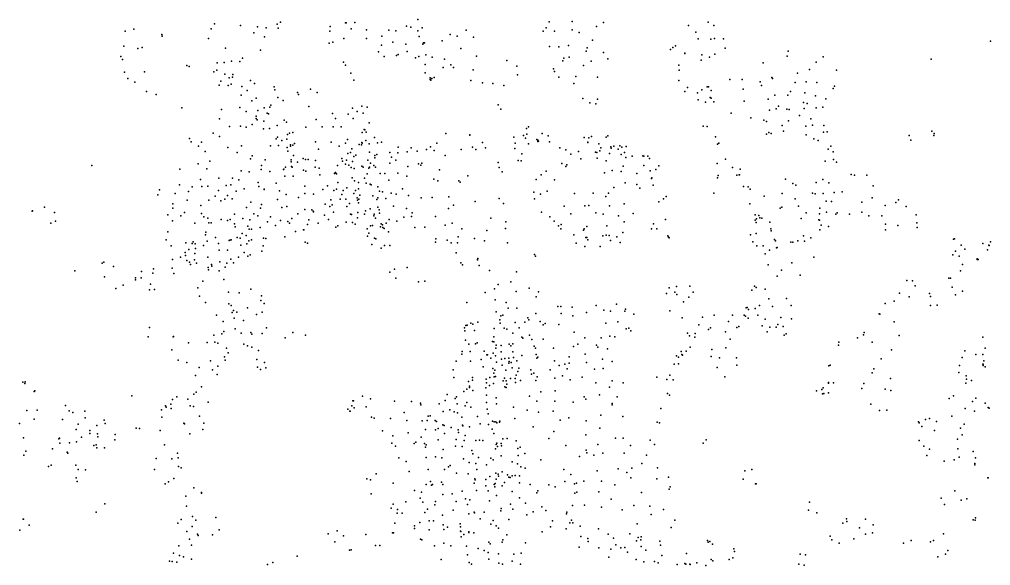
# Model space of a CAD drawing. Header units: millimetres. Extents: x -60275265 to 22802890, y -38578442 to 24337084.
# Drawn here: x -13548378 to -8368378, y -21441304 to -18529304 of the extents above; entities that cross this region are included whole.
import ezdxf

# ---------------------------------------------------------------- set-up
doc = ezdxf.new("R2010")
doc.units = ezdxf.units.MM
doc.header["$MEASUREMENT"] = 0
doc.layers.add('particles', color=7, linetype='Continuous', true_color=0x000000)

msp = doc.modelspace()

# ---------------------------------------------------------------- linework, layer by layer
at = {"layer": 'particles', "color": 93, "true_color": 0x67d435}
for p in [(-12155378, -18544304), (-11423378, -18529304), (-10723378, -18542304), (-10599378, -18540304), (-9874378, -18544304), (-12984378, -18591304), (-12937378, -18581304), (-12937378, -18581304), (-12526378, -18580304), (-12508378, -18552304), (-12369378, -18561304), (-12278378, -18568304), (-12232378, -18574304), (-12173378, -18554304), (-12168378, -18575304), (-11892378, -18591304), (-11891378, -18566304), (-11808378, -18547304), (-11806378, -18547304), (-11779378, -18579304), (-11759378, -18546304), (-11697378, -18584304), (-11578378, -18586304), (-11541378, -18589304), (-11484378, -18565304), (-11461378, -18570304), (-11423378, -18590304), (-11400378, -18574304), (-11166378, -18587304), (-10754378, -18592304), (-10738378, -18574304), (-10694378, -18592304), (-10600378, -18584304), (-10470378, -18567304), (-10432378, -18546304), (-9979378, -18561304), (-9844378, -18562304), (-12788378, -18609304), (-12788378, -18609304), (-12787378, -18618304), (-12540378, -18630304), (-12297378, -18600304), (-12241378, -18622304), (-11818378, -18631304), (-11696378, -18630304), (-11615378, -18619304), (-11415378, -18620304), (-11294378, -18643304), (-11251378, -18610304), (-11214378, -18618304), (-11126378, -18624304), (-10563378, -18598304), (-10491378, -18640304), (-9940378, -18597304), (-9927378, -18633304), (-9861378, -18635304), (-9841378, -18631304), (-9793378, -18633304), (-8368378, -18645304), (-12991378, -18671304), (-12916378, -18684304), (-12894378, -18678304), (-12449378, -18682304), (-12263378, -18692304), (-11895378, -18655304), (-11877378, -18651304), (-11617378, -18666304), (-11556378, -18650304), (-11487378, -18661304), (-11396378, -18661304), (-11392378, -18654304), (-11387378, -18653304), (-11194378, -18684304), (-10721378, -18674304), (-10671378, -18675304), (-10620378, -18668304), (-10525378, -18699304), (-10520378, -18681304), (-10076378, -18690304), (-10063378, -18678304), (-10049378, -18670304), (-9783378, -18682304), (-9448378, -18699304), (-13007378, -18727304), (-12999378, -18743304), (-12416378, -18751304), (-12359378, -18735304), (-11632378, -18701304), (-11602378, -18726304), (-11536378, -18722304), (-11527378, -18716304), (-11479378, -18700304), (-11435378, -18734304), (-11417378, -18726304), (-11381378, -18718304), (-11346378, -18731304), (-11281378, -18740304), (-11110378, -18725304), (-10949378, -18748304), (-10650378, -18749304), (-10644378, -18736304), (-10615378, -18730304), (-10433378, -18706304), (-10410378, -18739304), (-9999378, -18711304), (-9998378, -18708304), (-9911378, -18747304), (-9908378, -18717304), (-9868378, -18731304), (-9838378, -18715304), (-9453378, -18724304), (-9261378, -18729304), (-8685378, -18740304), (-12655378, -18775304), (-12655378, -18775304), (-12643378, -18780304), (-12495378, -18799304), (-12494378, -18761304), (-12456378, -18759304), (-12372378, -18754304), (-11820378, -18757304), (-11809378, -18773304), (-11383378, -18769304), (-11287378, -18786304), (-11247378, -18771304), (-11232378, -18786304), (-11128378, -18797304), (-10894378, -18778304), (-10699378, -18792304), (-10539378, -18774304), (-10498378, -18752304), (-10031378, -18773304), (-10029378, -18800304), (-9581378, -18760304), (-9334378, -18796304), (-9298378, -18756304), (-9189378, -18800304), (-12988378, -18810304), (-12970378, -18844304), (-12880378, -18809304), (-12511378, -18809304), (-12452378, -18821304), (-12430378, -18840304), (-12412378, -18836304), (-12410378, -18823304), (-11780378, -18816304), (-11764378, -18852304), (-11384378, -18813304), (-11358378, -18850304), (-11357378, -18841304), (-11353378, -18852304), (-11348378, -18844304), (-11335378, -18839304), (-11141378, -18854304), (-10891378, -18825304), (-10694378, -18806304), (-10671378, -18836304), (-10581378, -18833304), (-10465378, -18836304), (-9758378, -18850304), (-9693378, -18850304), (-9534378, -18839304), (-9532378, -18844304), (-9398378, -18816304), (-12932378, -18863304), (-12483378, -18880304), (-12474378, -18859304), (-12435378, -18881304), (-12419378, -18874304), (-12361378, -18887304), (-12316378, -18855304), (-12295378, -18871304), (-12190378, -18888304), (-12186378, -18905304), (-11996378, -18901304), (-11078378, -18867304), (-11023378, -18871304), (-10964378, -18881304), (-10590378, -18870304), (-10030378, -18855304), (-9984378, -18892304), (-9909378, -18905304), (-9879378, -18889304), (-9873378, -18888304), (-9688378, -18900304), (-9597378, -18861304), (-9590378, -18881304), (-9411378, -18865304), (-9351378, -18862304), (-9294378, -18865304), (-9207378, -18897304), (-9201378, -18884304), (-12870378, -18913304), (-12818378, -18929304), (-12366378, -18933304), (-12333378, -18908304), (-12285378, -18948304), (-12169378, -18945304), (-12064378, -18918304), (-12060378, -18929304), (-11959378, -18918304), (-10542378, -18951304), (-10464378, -18954304), (-9998378, -18913304), (-9931378, -18921304), (-9928378, -18957304), (-9864378, -18946304), (-9859378, -18908304), (-9858378, -18949304), (-9555378, -18955304), (-9518378, -18932304), (-9449378, -18933304), (-9435378, -18914304), (-9359378, -18921304), (-9301378, -18936304), (-9246378, -18953304), (-12682378, -19001304), (-12471378, -19009304), (-12372378, -18998304), (-12308378, -18963304), (-12243378, -19000304), (-12213378, -18996304), (-12207378, -18987304), (-12141378, -18962304), (-12004378, -18994304), (-11772378, -19003304), (-11722378, -18992304), (-11693378, -18996304), (-10994378, -18984304), (-10981378, -19008304), (-10506378, -18974304), (-10474378, -18979304), (-9889378, -18971304), (-9845378, -18968304), (-9683378, -18964304), (-9512378, -19006304), (-9499378, -18992304), (-9454378, -19007304), (-9443378, -19009304), (-9366378, -18972304), (-9363378, -19004304), (-9346378, -18977304), (-9299378, -19001304), (-9262378, -18997304), (-12481378, -19059304), (-12339378, -19020304), (-12286378, -19045304), (-12285378, -19057304), (-12277378, -19014304), (-12227378, -19028304), (-12220378, -19032304), (-11878378, -19031304), (-11862378, -19057304), (-11795378, -19035304), (-11768378, -19057304), (-11746378, -19020304), (-11714378, -19029304), (-9751378, -19028304), (-9646378, -19053304), (-9548378, -19013304), (-9388378, -19041304), (-9326378, -19059304), (-12428378, -19100304), (-12369378, -19098304), (-12339378, -19104304), (-12307378, -19090304), (-12280378, -19065304), (-12247378, -19112304), (-12244378, -19071304), (-12214378, -19111304), (-12174378, -19094304), (-12136378, -19067304), (-12123378, -19077304), (-12021378, -19104304), (-11965378, -19063304), (-11934378, -19101304), (-11874378, -19102304), (-11831378, -19102304), (-11683378, -19081304), (-10843378, -19111304), (-10832378, -19102304), (-9901378, -19098304), (-9880378, -19100304), (-9577378, -19066304), (-9564378, -19073304), (-9480378, -19095304), (-9446378, -19070304), (-9353378, -19099304), (-9318378, -19092304), (-9257378, -19095304), (-12640378, -19164304), (-12514378, -19136304), (-12481378, -19154304), (-12178378, -19165304), (-12171378, -19157304), (-12118378, -19142304), (-12107378, -19136304), (-12089378, -19132304), (-11720378, -19131304), (-11709378, -19116304), (-11705378, -19117304), (-11699378, -19130304), (-11654378, -19159304), (-11274378, -19138304), (-11146378, -19146304), (-11145378, -19145304), (-10910378, -19156304), (-10860378, -19148304), (-10849378, -19162304), (-10842378, -19141304), (-10760378, -19137304), (-10727378, -19150304), (-10536378, -19158304), (-10510378, -19160304), (-10497378, -19153304), (-10418378, -19156304), (-10410378, -19150304), (-9836378, -19155304), (-9563378, -19140304), (-9551378, -19132304), (-9538378, -19138304), (-9472378, -19125304), (-9352378, -19145304), (-9311378, -19165304), (-9259378, -19130304), (-9239378, -19128304), (-8802378, -19147304), (-8681378, -19124304), (-8670378, -19147304), (-8668378, -19137304), (-12632378, -19182304), (-12632378, -19182304), (-12593378, -19205304), (-12577378, -19183304), (-12436378, -19211304), (-12363378, -19203304), (-12208378, -19203304), (-12166378, -19201304), (-12149378, -19174304), (-12121378, -19168304), (-12120378, -19212304), (-12102378, -19197304), (-12102378, -19204304), (-12089378, -19199304), (-12081378, -19191304), (-11968378, -19181304), (-11885378, -19184304), (-11843378, -19205304), (-11809378, -19188304), (-11798378, -19170304), (-11735378, -19195304), (-11724378, -19198304), (-11722378, -19185304), (-11719378, -19189304), (-11700378, -19174304), (-11682378, -19193304), (-11638378, -19187304), (-11616378, -19184304), (-11528378, -19210304), (-11458378, -19213304), (-11356378, -19209304), (-11322378, -19189304), (-11132378, -19210304), (-11078378, -19185304), (-11062378, -19213304), (-10903378, -19189304), (-10832378, -19192304), (-10789378, -19169304), (-10783378, -19180304), (-10782378, -19173304), (-10780378, -19178304), (-10720378, -19182304), (-10665378, -19213304), (-10517378, -19185304), (-10516378, -19184304), (-10458378, -19192304), (-10446378, -19214304), (-10393378, -19209304), (-10391378, -19215304), (-10377378, -19204304), (-10345378, -19203304), (-10334378, -19210304), (-10312378, -19206304), (-9824378, -19194304), (-9817378, -19188304), (-9288378, -19175304), (-9220378, -19205304), (-8793378, -19172304), (-12558378, -19234304), (-12386378, -19238304), (-12306378, -19256304), (-12117378, -19231304), (-12086378, -19255304), (-11953378, -19221304), (-11797378, -19244304), (-11782378, -19238304), (-11775378, -19219304), (-11765378, -19260304), (-11753378, -19252304), (-11681378, -19236304), (-11652378, -19254304), (-11652378, -19267304), (-11641378, -19250304), (-11572378, -19239304), (-11564378, -19263304), (-11530378, -19240304), (-11480378, -19235304), (-11427378, -19231304), (-11377378, -19223304), (-11335378, -19227304), (-11277378, -19255304), (-11191378, -19222304), (-11114378, -19222304), (-10906378, -19218304), (-10869378, -19246304), (-10634378, -19225304), (-10606378, -19247304), (-10566378, -19233304), (-10476378, -19236304), (-10469378, -19238304), (-10467378, -19269304), (-10452378, -19230304), (-10401378, -19244304), (-10355378, -19221304), (-10338378, -19249304), (-10321378, -19238304), (-10313378, -19266304), (-10280378, -19258304), (-10223378, -19256304), (-10217378, -19258304), (-10196378, -19258304), (-9235378, -19221304), (-9208378, -19235304), (-13162378, -19308304), (-12595378, -19299304), (-12532378, -19285304), (-12315378, -19272304), (-12257378, -19308304), (-12237378, -19278304), (-12129378, -19316304), (-12099378, -19278304), (-12099378, -19289304), (-12097378, -19314304), (-12096378, -19314304), (-12093378, -19317304), (-12064378, -19290304), (-12035378, -19271304), (-12022378, -19275304), (-12007378, -19275304), (-11971378, -19316304), (-11968378, -19281304), (-11851378, -19308304), (-11829378, -19270304), (-11825378, -19284304), (-11808378, -19300304), (-11803378, -19279304), (-11791378, -19306304), (-11778378, -19318304), (-11772378, -19286304), (-11722378, -19312304), (-11714378, -19317304), (-11689378, -19280304), (-11681378, -19317304), (-11676378, -19295304), (-11658378, -19307304), (-11648378, -19316304), (-11572378, -19296304), (-11541378, -19280304), (-11477378, -19314304), (-11419378, -19299304), (-11407378, -19306304), (-11401378, -19295304), (-10995378, -19291304), (-10994378, -19291304), (-10990378, -19319304), (-10888378, -19281304), (-10872378, -19283304), (-10654378, -19298304), (-10633378, -19313304), (-10628378, -19305304), (-10554378, -19272304), (-10419378, -19283304), (-10328378, -19311304), (-10218378, -19307304), (-10187378, -19270304), (-10138378, -19309304), (-9827378, -19297304), (-9781378, -19274304), (-9745378, -19318304), (-9250378, -19284304), (-9205378, -19276304), (-9190378, -19290304), (-12693378, -19328304), (-12548378, -19325304), (-12366378, -19337304), (-12322378, -19341304), (-12259378, -19330304), (-12212378, -19339304), (-12140378, -19329304), (-12138378, -19327304), (-12133378, -19365304), (-12088378, -19365304), (-12033378, -19332304), (-12020378, -19338304), (-11950378, -19322304), (-11946378, -19358304), (-11867378, -19350304), (-11866378, -19348304), (-11862378, -19346304), (-11857378, -19353304), (-11763378, -19324304), (-11693378, -19353304), (-11684378, -19322304), (-11624378, -19350304), (-11599378, -19351304), (-11529378, -19348304), (-11481378, -19364304), (-11307378, -19331304), (-11157378, -19363304), (-10974378, -19342304), (-10765378, -19358304), (-10739378, -19338304), (-10428378, -19347304), (-10387378, -19335304), (-10339378, -19340304), (-10255378, -19350304), (-10183378, -19336304), (-10153378, -19330304), (-9821378, -19361304), (-9722378, -19360304), (-9709378, -19358304), (-9708378, -19358304), (-9704378, -19328304), (-9112378, -19355304), (-9094378, -19359304), (-9028378, -19360304), (-12695378, -19411304), (-12627378, -19421304), (-12583378, -19382304), (-12575378, -19419304), (-12543378, -19418304), (-12484378, -19375304), (-12445378, -19414304), (-12420378, -19411304), (-12412378, -19375304), (-12377378, -19384304), (-12275378, -19398304), (-12271378, -19419304), (-12179378, -19402304), (-12026378, -19418304), (-11905378, -19416304), (-11849378, -19399304), (-11773378, -19374304), (-11761378, -19389304), (-11740378, -19398304), (-11708378, -19375304), (-11699378, -19402304), (-11677378, -19408304), (-11671378, -19411304), (-11637378, -19421304), (-11577378, -19386304), (-11337378, -19381304), (-11316378, -19390304), (-11204378, -19390304), (-11197378, -19397304), (-10792378, -19382304), (-10694378, -19384304), (-10317378, -19400304), (-10255378, -19410304), (-10176378, -19378304), (-10174378, -19373304), (-10168378, -19412304), (-9825378, -19373304), (-9685378, -19419304), (-9661378, -19421304), (-9462378, -19381304), (-9423378, -19404304), (-9406378, -19412304), (-9298378, -19399304), (-9262378, -19382304), (-9230378, -19401304), (-8994378, -19417304), (-12810378, -19465304), (-12801378, -19438304), (-12718378, -19458304), (-12646378, -19446304), (-12504378, -19472304), (-12486378, -19442304), (-12439378, -19467304), (-12392378, -19444304), (-12350378, -19433304), (-12243378, -19434304), (-12242378, -19436304), (-12160378, -19443304), (-12125378, -19463304), (-12025378, -19458304), (-11980378, -19461304), (-11929378, -19435304), (-11871378, -19441304), (-11856378, -19434304), (-11829378, -19463304), (-11822378, -19442304), (-11801378, -19427304), (-11765378, -19457304), (-11756378, -19441304), (-11740378, -19432304), (-11732378, -19466304), (-11663378, -19469304), (-11628378, -19444304), (-11611378, -19448304), (-11566378, -19455304), (-11538378, -19460304), (-11505378, -19432304), (-11472378, -19468304), (-11258378, -19475304), (-10804378, -19450304), (-10768378, -19460304), (-10733378, -19445304), (-10587378, -19458304), (-10487378, -19456304), (-10420378, -19473304), (-10406378, -19455304), (-10378378, -19426304), (-10238378, -19428304), (-10099378, -19474304), (-9845378, -19455304), (-9651378, -19434304), (-9575378, -19472304), (-9480378, -19457304), (-9317378, -19456304), (-9304378, -19459304), (-9261378, -19458304), (-9202378, -19452304), (-9159378, -19448304), (-12729378, -19512304), (-12654378, -19492304), (-12581378, -19522304), (-12537378, -19493304), (-12473378, -19497304), (-12452378, -19488304), (-12414378, -19486304), (-12313378, -19504304), (-12257378, -19515304), (-12172378, -19489304), (-12121378, -19526304), (-12059378, -19479304), (-11918378, -19514304), (-11892378, -19526304), (-11887378, -19491304), (-11879378, -19518304), (-11838378, -19487304), (-11807378, -19488304), (-11802378, -19527304), (-11788378, -19510304), (-11746378, -19480304), (-11745378, -19492304), (-11739378, -19507304), (-11738378, -19487304), (-11641378, -19490304), (-11637378, -19481304), (-11593378, -19483304), (-11553378, -19525304), (-11406378, -19481304), (-11346378, -19478304), (-11232378, -19519304), (-11117378, -19500304), (-10989378, -19484304), (-10966378, -19510304), (-10801378, -19486304), (-10643378, -19524304), (-10533378, -19523304), (-10510378, -19522304), (-10401378, -19523304), (-10323378, -19512304), (-10137378, -19502304), (-10113378, -19485304), (-9652378, -19512304), (-9411378, -19486304), (-9393378, -19525304), (-9245378, -19498304), (-9217378, -19499304), (-9054378, -19503304), (-8999378, -19480304), (-8931378, -19521304), (-8873378, -19506304), (-8860378, -19491304), (-8819378, -19526304), (-13480378, -19551304), (-13478378, -19550304), (-13414378, -19530304), (-13361378, -19558304), (-12757378, -19570304), (-12729378, -19535304), (-12687378, -19576304), (-12668378, -19558304), (-12577378, -19564304), (-12400378, -19568304), (-12337378, -19531304), (-12297378, -19565304), (-12277378, -19576304), (-12262378, -19536304), (-12148378, -19531304), (-12063378, -19565304), (-12025378, -19542304), (-11988378, -19545304), (-11981378, -19552304), (-11979378, -19555304), (-11921378, -19573304), (-11872378, -19557304), (-11782378, -19568304), (-11777378, -19569304), (-11743378, -19558304), (-11707378, -19568304), (-11702378, -19550304), (-11678378, -19539304), (-11657378, -19577304), (-11656378, -19567304), (-11637378, -19530304), (-11630378, -19545304), (-11628378, -19562304), (-11484378, -19538304), (-11456378, -19579304), (-11454378, -19560304), (-11328378, -19579304), (-11259378, -19538304), (-10763378, -19556304), (-10607378, -19566304), (-10474378, -19560304), (-10435378, -19567304), (-10353378, -19577304), (-10275378, -19563304), (-9624378, -19570304), (-9604378, -19574304), (-9491378, -19536304), (-9481378, -19530304), (-9352378, -19561304), (-9281378, -19565304), (-9278378, -19535304), (-9243378, -19556304), (-9193378, -19568304), (-9186378, -19561304), (-9121378, -19567304), (-9055378, -19557304), (-9018378, -19576304), (-8948378, -19576304), (-8765378, -19571304), (-13381378, -19616304), (-13355378, -19605304), (-12731378, -19602304), (-12612378, -19616304), (-12564378, -19582304), (-12543378, -19588304), (-12538378, -19614304), (-12525378, -19613304), (-12472378, -19595304), (-12439378, -19601304), (-12424378, -19596304), (-12401378, -19619304), (-12356378, -19590304), (-12329378, -19631304), (-12319378, -19598304), (-12224378, -19608304), (-12209378, -19582304), (-12183378, -19628304), (-12155378, -19601304), (-12116378, -19607304), (-12107378, -19616304), (-12095378, -19590304), (-12011378, -19622304), (-12005378, -19598304), (-11954378, -19615304), (-11900378, -19596304), (-11849378, -19629304), (-11805378, -19610304), (-11772378, -19611304), (-11757378, -19621304), (-11745378, -19586304), (-11675378, -19630304), (-11665378, -19628304), (-11648378, -19589304), (-11618378, -19619304), (-11612378, -19625304), (-11591378, -19615304), (-11576378, -19595304), (-11535378, -19604304), (-11498378, -19584304), (-11278378, -19626304), (-11240378, -19616304), (-11034378, -19588304), (-10954378, -19608304), (-10718378, -19582304), (-10695378, -19604304), (-10672378, -19629304), (-10658378, -19622304), (-10415378, -19629304), (-10323378, -19608304), (-10166378, -19618304), (-10102378, -19595304), (-9623378, -19600304), (-9619378, -19611304), (-9616378, -19593304), (-9598378, -19587304), (-9588378, -19588304), (-9545378, -19610304), (-9379378, -19590304), (-9284378, -19598304), (-9281378, -19599304), (-9271378, -19626304), (-8929378, -19620304), (-8862378, -19627304), (-8762378, -19614304), (-12756378, -19661304), (-12555378, -19678304), (-12554378, -19664304), (-12397378, -19635304), (-12360378, -19671304), (-12339378, -19681304), (-12323378, -19647304), (-12311378, -19647304), (-12264378, -19638304), (-12075378, -19660304), (-12032378, -19651304), (-12031378, -19651304), (-11861378, -19637304), (-11694378, -19645304), (-11684378, -19668304), (-11622378, -19635304), (-11610378, -19638304), (-11602378, -19643304), (-11580378, -19661304), (-11439378, -19638304), (-11386378, -19637304), (-11188378, -19645304), (-11055378, -19655304), (-10956378, -19644304), (-10661378, -19646304), (-10591378, -19677304), (-10539378, -19653304), (-10536378, -19646304), (-10521378, -19633304), (-10436378, -19683304), (-10418378, -19679304), (-10403378, -19681304), (-10329378, -19665304), (-10176378, -19645304), (-10149378, -19645304), (-10089378, -19682304), (-9649378, -19678304), (-9618378, -19670304), (-9540378, -19646304), (-9539378, -19657304), (-9366378, -19682304), (-9278378, -19651304), (-9233378, -19633304), (-8929378, -19650304), (-8759378, -19639304), (-12765378, -19704304), (-12661378, -19721304), (-12626378, -19724304), (-12622378, -19714304), (-12611378, -19725304), (-12567378, -19735304), (-12546378, -19712304), (-12503378, -19691304), (-12486378, -19723304), (-12429378, -19707304), (-12426378, -19706304), (-12418378, -19704304), (-12386378, -19691304), (-12371378, -19696304), (-12367378, -19732304), (-12335378, -19726304), (-12325378, -19710304), (-12310378, -19705304), (-12247378, -19696304), (-12233378, -19697304), (-12133378, -19688304), (-12024378, -19717304), (-12011378, -19722304), (-11692378, -19685304), (-11669378, -19729304), (-11654378, -19695304), (-11647378, -19698304), (-11601378, -19735304), (-11572378, -19735304), (-11329378, -19716304), (-11327378, -19699304), (-11266378, -19706304), (-11246378, -19721304), (-11211378, -19720304), (-11207378, -19688304), (-11121378, -19697304), (-11067378, -19709304), (-10945378, -19720304), (-10579378, -19722304), (-10526378, -19692304), (-10522378, -19692304), (-10517378, -19704304), (-10395378, -19707304), (-10361378, -19688304), (-10344378, -19718304), (-10086378, -19690304), (-10083378, -19693304), (-9636378, -19715304), (-9521378, -19702304), (-9516378, -19709304), (-9433378, -19716304), (-9422378, -19717304), (-9396378, -19709304), (-9361378, -19711304), (-9327378, -19694304), (-8565378, -19700304), (-8561378, -19699304), (-8561378, -19699304), (-8524378, -19733304), (-8410378, -19723304), (-8378378, -19732304), (-8375378, -19734304), (-8368378, -19715304), (-12738378, -19736304), (-12664378, -19772304), (-12645378, -19755304), (-12613378, -19777304), (-12609378, -19751304), (-12483378, -19760304), (-12438378, -19760304), (-12350378, -19772304), (-12317378, -19785304), (-12255378, -19764304), (-12248378, -19737304), (-11618378, -19748304), (-11219378, -19773304), (-10800378, -19782304), (-10533378, -19740304), (-10451378, -19739304), (-9615378, -19736304), (-9581378, -19736304), (-9571378, -19779304), (-9547378, -19759304), (-9510378, -19747304), (-9507378, -19745304), (-8569378, -19784304), (-8555378, -19764304), (-8506378, -19754304), (-8384378, -19758304), (-13106378, -19828304), (-13098378, -19823304), (-12731378, -19809304), (-12689378, -19797304), (-12663378, -19788304), (-12655378, -19814304), (-12641378, -19823304), (-12636378, -19835304), (-12614378, -19810304), (-12603378, -19828304), (-12543378, -19797304), (-12523378, -19835304), (-12479378, -19821304), (-12442378, -19828304), (-12421378, -19807304), (-12407378, -19826304), (-12379378, -19797304), (-12330378, -19792304), (-11194378, -19827304), (-11185378, -19838304), (-11105378, -19810304), (-11104378, -19809304), (-11103378, -19804304), (-10795378, -19791304), (-9555378, -19837304), (-9428378, -19826304), (-9311378, -19796304), (-8536378, -19791304), (-8517378, -19836304), (-8439378, -19805304), (-8439378, -19809304), (-8435378, -19809304), (-13253378, -19869304), (-13047378, -19847304), (-12896378, -19873304), (-12836378, -19882304), (-12832378, -19859304), (-12733378, -19856304), (-12725378, -19884304), (-12542378, -19852304), (-12540378, -19865304), (-12522378, -19844304), (-12482378, -19870304), (-12450378, -19850304), (-11573378, -19876304), (-11547378, -19861304), (-11479378, -19852304), (-11096378, -19841304), (-11040378, -19867304), (-10896378, -19874304), (-9483378, -19866304), (-8528378, -19869304), (-13094378, -19902304), (-12928378, -19907304), (-12928378, -19918304), (-12899378, -19906304), (-12848378, -19941304), (-12570378, -19925304), (-12457378, -19915304), (-11540378, -19909304), (-11419378, -19928304), (-11386378, -19925304), (-11385378, -19925304), (-10994378, -19942304), (-10926378, -19929304), (-9506378, -19898304), (-9383378, -19892304), (-8815378, -19921304), (-8785378, -19923304), (-8590378, -19909304), (-8582378, -19909304), (-13034378, -19964304), (-12995378, -19946304), (-12855378, -19970304), (-12828378, -19969304), (-12597378, -19960304), (-12432378, -19983304), (-12376378, -19986304), (-12314378, -19967304), (-11063378, -19985304), (-11014378, -19966304), (-10898378, -19979304), (-10829378, -19962304), (-10780378, -19981304), (-10097378, -19990304), (-10082378, -19961304), (-10053378, -19984304), (-10044378, -19953304), (-9973378, -19952304), (-9955378, -19983304), (-9642378, -19973304), (-9628378, -19952304), (-9619378, -19959304), (-9570378, -19968304), (-8853378, -19988304), (-8771378, -19950304), (-8693378, -19990304), (-8573378, -19956304), (-8517378, -19978304), (-12588378, -20005304), (-12555378, -20039304), (-12431378, -20046304), (-12260378, -20027304), (-12256378, -20003304), (-12243378, -20044304), (-11162378, -20038304), (-11011378, -20024304), (-10951378, -20038304), (-10791378, -20008304), (-10041378, -19995304), (-10006378, -20034304), (-9978378, -20010304), (-9550378, -20018304), (-9457378, -20017304), (-8931378, -20043304), (-8883378, -20031304), (-8802378, -20008304), (-8689378, -20006304), (-8555378, -19998304), (-12419378, -20054304), (-12414378, -20091304), (-12406378, -20081304), (-12389378, -20089304), (-12332378, -20066304), (-12254378, -20090304), (-11006378, -20088304), (-10941378, -20069304), (-10895378, -20068304), (-10793378, -20097304), (-10676378, -20060304), (-10661378, -20059304), (-10658378, -20097304), (-10599378, -20063304), (-10524378, -20092304), (-10472378, -20054304), (-10430378, -20079304), (-10395378, -20084304), (-10364378, -20048304), (-10318378, -20085304), (-10316378, -20073304), (-10078378, -20083304), (-9671378, -20067304), (-9667378, -20065304), (-9660378, -20075304), (-9624378, -20070304), (-9600378, -20055304), (-9531378, -20060304), (-9432378, -20055304), (-8689378, -20055304), (-8653378, -20053304), (-12496378, -20105304), (-12462378, -20140304), (-12403378, -20122304), (-12352378, -20134304), (-12283378, -20103304), (-11141378, -20149304), (-11103378, -20144304), (-10985378, -20131304), (-10984378, -20149304), (-10981378, -20109304), (-10969378, -20106304), (-10903378, -20145304), (-10852378, -20144304), (-10836378, -20120304), (-10830378, -20130304), (-10770378, -20139304), (-10596378, -20110304), (-10420378, -20148304), (-10357378, -20142304), (-10270378, -20101304), (-10013378, -20120304), (-9905378, -20116304), (-9843378, -20105304), (-9765378, -20139304), (-9744378, -20106304), (-9683378, -20105304), (-9676378, -20111304), (-9661378, -20121304), (-9610378, -20106304), (-9571378, -20127304), (-9486378, -20119304), (-9429378, -20126304), (-8963378, -20099304), (-8958378, -20100304), (-8882378, -20141304), (-12855378, -20171304), (-12457378, -20193304), (-12397378, -20179304), (-12365378, -20201304), (-12314378, -20199304), (-12231378, -20174304), (-12089378, -20198304), (-11174378, -20174304), (-11173378, -20189304), (-11167378, -20161304), (-11160378, -20160304), (-11129378, -20153304), (-11120378, -20187304), (-11016378, -20177304), (-10962378, -20175304), (-10948378, -20181304), (-10883378, -20173304), (-10755378, -20158304), (-10744378, -20151304), (-10670378, -20156304), (-10589378, -20196304), (-10312378, -20179304), (-10297378, -20175304), (-10286378, -20189304), (-9924378, -20157304), (-9872378, -20182304), (-9862378, -20173304), (-9781378, -20195304), (-9722378, -20172304), (-9711378, -20166304), (-9587378, -20163304), (-9560378, -20194304), (-9546378, -20169304), (-9512378, -20170304), (-9503378, -20155304), (-9475378, -20166304), (-9043378, -20199304), (-12861378, -20221304), (-12728378, -20221304), (-12727378, -20219304), (-12647378, -20253304), (-12547378, -20251304), (-12511378, -20213304), (-12505378, -20249304), (-12468378, -20205304), (-12309378, -20207304), (-12254378, -20203304), (-12130378, -20227304), (-12022378, -20212304), (-11169378, -20240304), (-11107378, -20253304), (-11025378, -20246304), (-11018378, -20248304), (-11017378, -20222304), (-10916378, -20202304), (-10868378, -20223304), (-10863378, -20229304), (-10828378, -20212304), (-10814378, -20235304), (-10755378, -20233304), (-10533378, -20226304), (-10445378, -20226304), (-10399378, -20217304), (-10373378, -20221304), (-9985378, -20202304), (-9974378, -20216304), (-9946378, -20223304), (-9943378, -20204304), (-9757378, -20233304), (-9469378, -20213304), (-9458378, -20205304), (-9178378, -20250304), (-9078378, -20226304), (-9045378, -20210304), (-8999378, -20249304), (-8856378, -20215304), (-8410378, -20224304), (-12735378, -20290304), (-12490378, -20255304), (-12443378, -20282304), (-12351378, -20261304), (-12332378, -20270304), (-12309378, -20276304), (-12273378, -20294304), (-11186378, -20299304), (-11151378, -20261304), (-11143378, -20300304), (-11116378, -20258304), (-11069378, -20298304), (-11007378, -20281304), (-11005378, -20266304), (-10979378, -20267304), (-10978378, -20301304), (-10935378, -20261304), (-10927378, -20270304), (-10917378, -20259304), (-10916378, -20301304), (-10803378, -20271304), (-10795378, -20282304), (-10699378, -20282304), (-10593378, -20273304), (-10569378, -20261304), (-10470378, -20265304), (-10462378, -20277304), (-10411378, -20286304), (-10019378, -20299304), (-9991378, -20297304), (-9970378, -20277304), (-9855378, -20289304), (-9780378, -20280304), (-9180378, -20266304), (-8896378, -20291304), (-8506378, -20296304), (-8397378, -20281304), (-12701378, -20346304), (-12528378, -20350304), (-12455378, -20328304), (-12451378, -20346304), (-12434378, -20306304), (-12282378, -20343304), (-11218378, -20351304), (-11188378, -20313304), (-11142378, -20352304), (-11085378, -20343304), (-11055378, -20318304), (-11052378, -20318304), (-11034378, -20335304), (-11022378, -20308304), (-11008378, -20323304), (-11003378, -20356304), (-10976378, -20340304), (-10959378, -20337304), (-10937378, -20335304), (-10935378, -20353304), (-10935378, -20353304), (-10912378, -20332304), (-10894378, -20350304), (-10869378, -20321304), (-10791378, -20315304), (-10789378, -20336304), (-10782378, -20329304), (-10694378, -20350304), (-10615378, -20328304), (-10530378, -20313304), (-10438378, -20341304), (-10387378, -20353304), (-10044378, -20322304), (-10032378, -20330304), (-10014378, -20316304), (-10011378, -20320304), (-9859378, -20327304), (-9814378, -20333304), (-9724378, -20334304), (-8952378, -20339304), (-8519378, -20332304), (-8447378, -20316304), (-8410378, -20316304), (-8404378, -20349304), (-12655378, -20358304), (-12590378, -20385304), (-12519378, -20398304), (-12490378, -20377304), (-12279378, -20383304), (-12263378, -20396304), (-12240378, -20359304), (-12233378, -20387304), (-11234378, -20397304), (-11074378, -20381304), (-11023378, -20391304), (-11013378, -20400304), (-10973378, -20372304), (-10954378, -20399304), (-10937378, -20361304), (-10925378, -20359304), (-10920378, -20387304), (-10889378, -20406304), (-10885378, -20389304), (-10821378, -20398304), (-10717378, -20398304), (-10669378, -20375304), (-10638378, -20368304), (-10626378, -20392304), (-10616378, -20362304), (-10523378, -20358304), (-10481378, -20394304), (-10434378, -20391304), (-10056378, -20368304), (-10032378, -20366304), (-9826378, -20385304), (-9721378, -20373304), (-9231378, -20376304), (-9224378, -20372304), (-8990378, -20392304), (-8533378, -20374304), (-8409378, -20368304), (-8408378, -20368304), (-8408378, -20375304), (-8397378, -20382304), (-12609378, -20428304), (-12493378, -20423304), (-11231378, -20438304), (-11152378, -20460304), (-11132378, -20439304), (-11132378, -20453304), (-11059378, -20447304), (-11039378, -20438304), (-11017378, -20415304), (-11016378, -20434304), (-11009378, -20433304), (-10968378, -20456304), (-10961378, -20442304), (-10952378, -20456304), (-10928378, -20444304), (-10903378, -20443304), (-10898378, -20426304), (-10875378, -20455304), (-10816378, -20421304), (-10804378, -20416304), (-10793378, -20454304), (-10786378, -20435304), (-10693378, -20441304), (-10651378, -20430304), (-10610378, -20451304), (-10547378, -20436304), (-10386378, -20456304), (-10148378, -20437304), (-10095378, -20449304), (-10079378, -20425304), (-10061378, -20450304), (-9785378, -20435304), (-9000378, -20413304), (-8901378, -20443304), (-8538378, -20411304), (-8498378, -20430304), (-8497378, -20447304), (-8470378, -20455304), (-13529378, -20463304), (-13520378, -20470304), (-13518378, -20462304), (-13470378, -20512304), (-13465378, -20509304), (-12577378, -20488304), (-11177378, -20512304), (-11161378, -20501304), (-11147378, -20485304), (-11147378, -20492304), (-11130378, -20507304), (-11061378, -20494304), (-11057378, -20467304), (-11040378, -20481304), (-11019378, -20471304), (-10958378, -20488304), (-10951378, -20491304), (-10948378, -20473304), (-10902378, -20464304), (-10691378, -20510304), (-10474378, -20466304), (-10401378, -20489304), (-10328378, -20467304), (-9296378, -20509304), (-9268378, -20503304), (-9261378, -20494304), (-9233378, -20469304), (-9232378, -20464304), (-9205378, -20467304), (-9055378, -20497304), (-9044378, -20470304), (-8931378, -20501304), (-8900378, -20508304), (-8500378, -20469304), (-12948378, -20536304), (-12731378, -20556304), (-12708378, -20542304), (-12649378, -20554304), (-12618378, -20527304), (-12605378, -20516304), (-11770378, -20563304), (-11766378, -20563304), (-11718378, -20537304), (-11675378, -20552304), (-11277378, -20561304), (-11266378, -20528304), (-11223378, -20551304), (-11217378, -20542304), (-11057378, -20532304), (-11006378, -20546304), (-10828378, -20538304), (-10788378, -20564304), (-10767378, -20515304), (-10536378, -20541304), (-10526378, -20553304), (-10454378, -20531304), (-10359378, -20541304), (-10091378, -20524304), (-10080378, -20532304), (-9265378, -20525304), (-9258378, -20523304), (-9233378, -20520304), (-8589378, -20550304), (-8566378, -20536304), (-8446378, -20548304), (-13509378, -20614304), (-13454378, -20613304), (-13302378, -20588304), (-13282378, -20616304), (-12790378, -20610304), (-12768378, -20590304), (-12765378, -20596304), (-12740378, -20581304), (-12739378, -20603304), (-12638378, -20589304), (-12620378, -20592304), (-12541378, -20569304), (-11797378, -20607304), (-11775378, -20590304), (-11762378, -20600304), (-11698378, -20594304), (-11547378, -20565304), (-11457378, -20566304), (-11409378, -20575304), (-11407378, -20584304), (-11309378, -20579304), (-11252378, -20611304), (-11213378, -20579304), (-11171378, -20589304), (-11162378, -20571304), (-11140378, -20596304), (-11056378, -20571304), (-11054378, -20607304), (-11003378, -20578304), (-10913378, -20596304), (-10839378, -20612304), (-10693378, -20565304), (-10594378, -20570304), (-10386378, -20576304), (-10386378, -20584304), (-10126378, -20604304), (-9007378, -20580304), (-8960378, -20614304), (-8921378, -20612304), (-8503378, -20603304), (-8464378, -20567304), (-8397378, -20575304), (-8380378, -20598304), (-8375378, -20601304), (-13469378, -20661304), (-13318378, -20662304), (-13264378, -20625304), (-13199378, -20618304), (-13197378, -20653304), (-13096378, -20665304), (-12789378, -20650304), (-12588378, -20644304), (-11785378, -20618304), (-11783378, -20618304), (-11670378, -20650304), (-11655378, -20655304), (-11568378, -20657304), (-11495378, -20624304), (-11374378, -20667304), (-11368378, -20644304), (-11357378, -20643304), (-11287378, -20619304), (-11230378, -20621304), (-11212378, -20627304), (-11188378, -20650304), (-11105378, -20647304), (-11048378, -20632304), (-10905378, -20656304), (-10780378, -20623304), (-10701378, -20618304), (-10664378, -20666304), (-10618378, -20653304), (-10447378, -20639304), (-10329378, -20647304), (-8715378, -20663304), (-8694378, -20657304), (-8574378, -20645304), (-8453378, -20617304), (-13548378, -20684304), (-13246378, -20716304), (-13235378, -20687304), (-13135378, -20695304), (-13091378, -20683304), (-12926378, -20708304), (-12908378, -20710304), (-12671378, -20682304), (-12668378, -20686304), (-12570378, -20715304), (-12564378, -20682304), (-11481378, -20668304), (-11400378, -20670304), (-11382378, -20715304), (-11330378, -20668304), (-11329378, -20718304), (-11323378, -20672304), (-11315378, -20710304), (-11289378, -20691304), (-11283378, -20695304), (-11245378, -20704304), (-11208378, -20718304), (-11184378, -20692304), (-11183378, -20696304), (-11148378, -20701304), (-11091378, -20685304), (-11046378, -20689304), (-11026378, -20713304), (-11025378, -20671304), (-11016378, -20674304), (-11007378, -20675304), (-11001378, -20680304), (-10988378, -20677304), (-10985378, -20671304), (-10808378, -20701304), (-10525378, -20670304), (-10452378, -20708304), (-10146378, -20677304), (-10134378, -20680304), (-8753378, -20674304), (-8749378, -20680304), (-8734378, -20699304), (-8657378, -20673304), (-8528378, -20709304), (-8508378, -20687304), (-13526378, -20760304), (-13338378, -20765304), (-13335378, -20761304), (-13217378, -20757304), (-13173378, -20721304), (-13173378, -20736304), (-13131378, -20739304), (-13130378, -20754304), (-13039378, -20770304), (-13038378, -20742304), (-12798378, -20720304), (-12639378, -20739304), (-11612378, -20722304), (-11556378, -20749304), (-11475378, -20734304), (-11406378, -20756304), (-11314378, -20770304), (-11281378, -20736304), (-11219378, -20768304), (-11206378, -20732304), (-11171378, -20748304), (-11018378, -20736304), (-10969378, -20766304), (-10947378, -20764304), (-10724378, -20764304), (-10697378, -20727304), (-10527378, -20744304), (-10368378, -20762304), (-10327378, -20762304), (-9885378, -20770304), (-8667378, -20720304), (-8544378, -20767304), (-8519378, -20744304), (-13371378, -20819304), (-13332378, -20788304), (-13281378, -20786304), (-13243378, -20782304), (-13151378, -20800304), (-13139378, -20797304), (-13135378, -20813304), (-13094378, -20814304), (-12774378, -20797304), (-11561378, -20789304), (-11542378, -20804304), (-11442378, -20790304), (-11433378, -20783304), (-11387378, -20791304), (-11382378, -20810304), (-11378378, -20797304), (-11287378, -20822304), (-11222378, -20804304), (-11187378, -20807304), (-11176378, -20775304), (-11113378, -20774304), (-11094378, -20773304), (-11077378, -20774304), (-11009378, -20819304), (-11006378, -20796304), (-11002378, -20788304), (-10998378, -20807304), (-10978378, -20791304), (-10976378, -20803304), (-10899378, -20776304), (-10889378, -20816304), (-10877378, -20810304), (-10634378, -20801304), (-10463378, -20795304), (-10288378, -20800304), (-10183378, -20772304), (-10161378, -20796304), (-9901378, -20788304), (-8749378, -20774304), (-8724378, -20805304), (-8694378, -20820304), (-8543378, -20818304), (-13524378, -20852304), (-13514378, -20831304), (-13294378, -20836304), (-13290378, -20842304), (-12818378, -20870304), (-12735378, -20872304), (-12704378, -20842304), (-12702378, -20866304), (-11525378, -20867304), (-11378378, -20865304), (-11328378, -20861304), (-11295378, -20867304), (-11180378, -20871304), (-11135378, -20828304), (-11129378, -20845304), (-11099378, -20864304), (-11034378, -20868304), (-10979378, -20855304), (-10887378, -20854304), (-10853378, -20844304), (-10560378, -20860304), (-10525378, -20825304), (-10521378, -20840304), (-10484378, -20853304), (-10437378, -20841304), (-10322378, -20841304), (-10203378, -20852304), (-8708378, -20854304), (-8535378, -20863304), (-8461378, -20832304), (-8448378, -20867304), (-13393378, -20912304), (-13379378, -20906304), (-13248378, -20906304), (-12699378, -20912304), (-12686378, -20920304), (-11486378, -20886304), (-11259378, -20915304), (-11251378, -20908304), (-11149378, -20891304), (-11114378, -20897304), (-11057378, -20903304), (-11022378, -20878304), (-10920378, -20887304), (-10891378, -20899304), (-10873378, -20915304), (-10850378, -20922304), (-10766378, -20877304), (-10354378, -20925304), (-10282378, -20922304), (-10228378, -20897304), (-10145378, -20919304), (-8616378, -20885304), (-8563378, -20878304), (-8452378, -20897304), (-8452378, -20903304), (-13245378, -20973304), (-13234378, -20929304), (-13195378, -20930304), (-12827378, -20929304), (-12725378, -20976304), (-11695378, -20978304), (-11646378, -20952304), (-11470378, -20940304), (-11367378, -20928304), (-11280378, -20928304), (-11216378, -20949304), (-11154378, -20951304), (-11109378, -20928304), (-11039378, -20966304), (-11007378, -20949304), (-10994378, -20954304), (-10992378, -20964304), (-10974378, -20941304), (-10944378, -20957304), (-10938378, -20970304), (-10930378, -20971304), (-10920378, -20963304), (-10903378, -20960304), (-10880378, -20962304), (-10644378, -20928304), (-10606378, -20955304), (-10467378, -20936304), (-10308378, -20944304), (-10287378, -20974304), (-10149378, -20978304), (-10086378, -20969304), (-9678378, -20935304), (-9642378, -20929304), (-8382378, -20973304), (-8381378, -20973304), (-13240378, -20992304), (-12771378, -21005304), (-12753378, -20994304), (-12618378, -21026304), (-11676378, -20984304), (-11555378, -21002304), (-11378378, -21009304), (-11355378, -20992304), (-11350378, -21012304), (-11344378, -21008304), (-11297378, -20996304), (-11289378, -21008304), (-11123378, -21002304), (-11119378, -20979304), (-11118378, -20984304), (-11061378, -20982304), (-11061378, -21016304), (-11015378, -21009304), (-11013378, -21021304), (-11010378, -21004304), (-11005378, -20981304), (-10973378, -21016304), (-10961378, -20998304), (-10880378, -21000304), (-10823378, -21008304), (-10724378, -21010304), (-10691378, -21021304), (-10639378, -20993304), (-10587378, -21006304), (-10576378, -21001304), (-10538378, -20991304), (-10444378, -20991304), (-10373378, -21010304), (-10077378, -21021304), (-9688378, -20981304), (-9621378, -21005304), (-9619378, -21005304), (-12661378, -21071304), (-12576378, -21052304), (-12576378, -21055304), (-11671378, -21058304), (-11440378, -21040304), (-11411378, -21082304), (-11403378, -21049304), (-11289378, -21062304), (-11240378, -21059304), (-11186378, -21045304), (-11110378, -21041304), (-11048378, -21042304), (-11003378, -21067304), (-10919378, -21046304), (-10881378, -21079304), (-10788378, -21054304), (-10783378, -21042304), (-10585378, -21055304), (-10574378, -21050304), (-10458378, -21048304), (-10230378, -21052304), (-10082378, -21034304), (-8632378, -21081304), (-8558378, -21043304), (-13093378, -21112304), (-12657378, -21124304), (-11554378, -21114304), (-11487378, -21101304), (-11397378, -21103304), (-11332378, -21118304), (-11329378, -21099304), (-11219378, -21100304), (-11168378, -21085304), (-11158378, -21115304), (-11145378, -21090304), (-11040378, -21095304), (-10929378, -21113304), (-10848378, -21109304), (-10761378, -21127304), (-10598378, -21120304), (-10534378, -21119304), (-10444378, -21130304), (-10392378, -21087304), (-10271378, -21121304), (-10186378, -21124304), (-9333378, -21103304), (-8613378, -21115304), (-8525378, -21092304), (-8495378, -21086304), (-13139378, -21157304), (-12624378, -21180304), (-12501378, -21184304), (-11565378, -21135304), (-11534378, -21161304), (-11532378, -21142304), (-11507378, -21161304), (-11386378, -21158304), (-11372378, -21140304), (-11291378, -21172304), (-11234378, -21146304), (-11151378, -21165304), (-11123378, -21157304), (-11120378, -21160304), (-11070378, -21156304), (-10981378, -21150304), (-10979378, -21136304), (-10917378, -21140304), (-10841378, -21171304), (-10808378, -21155304), (-10740378, -21148304), (-10630378, -21165304), (-10629378, -21157304), (-10333378, -21144304), (-10179378, -21168304), (-10113378, -21142304), (-9339378, -21146304), (-9294378, -21160304), (-13528378, -21193304), (-13526378, -21193304), (-13496378, -21225304), (-12703378, -21215304), (-12685378, -21195304), (-12626378, -21232304), (-12607378, -21199304), (-11546378, -21215304), (-11440378, -21230304), (-11413378, -21212304), (-11362378, -21202304), (-11340378, -21202304), (-11287378, -21224304), (-11265378, -21237304), (-11197378, -21218304), (-11196378, -21235304), (-11091378, -21191304), (-11033378, -21221304), (-11022378, -21201304), (-11005378, -21229304), (-10937378, -21195304), (-10716378, -21235304), (-10704378, -21202304), (-10613378, -21213304), (-10604378, -21199304), (-10596378, -21214304), (-10557378, -21231304), (-10253378, -21218304), (-10053378, -21199304), (-9156378, -21215304), (-9137378, -21192304), (-9137378, -21192304), (-9134378, -21206304), (-9035378, -21194304), (-8994378, -21224304), (-8460378, -21197304), (-8451378, -21199304), (-8448378, -21186304), (-13545378, -21253304), (-12655378, -21259304), (-12598378, -21274304), (-12595378, -21281304), (-12519378, -21277304), (-12483378, -21250304), (-11902378, -21271304), (-11853378, -21255304), (-11820378, -21282304), (-11701378, -21275304), (-11558378, -21266304), (-11552378, -21266304), (-11440378, -21244304), (-11362378, -21250304), (-11285378, -21249304), (-11195378, -21258304), (-11193378, -21259304), (-11192378, -21287304), (-11177378, -21275304), (-11151378, -21261304), (-11151378, -21264304), (-11124378, -21266304), (-10993378, -21242304), (-10949378, -21277304), (-10760378, -21261304), (-10632378, -21246304), (-10553378, -21286304), (-10460378, -21246304), (-10407378, -21274304), (-10293378, -21272304), (-10231378, -21287304), (-10071378, -21238304), (-9223378, -21285304), (-9067378, -21240304), (-9036378, -21274304), (-8998378, -21267304), (-8619378, -21272304), (-12697378, -21335304), (-12641378, -21301304), (-12631378, -21333304), (-11865378, -21314304), (-11649378, -21334304), (-11625378, -21334304), (-11409378, -21300304), (-11401378, -21303304), (-11334378, -21336304), (-11284378, -21322304), (-11247378, -21335304), (-11164378, -21337304), (-11045378, -21316304), (-11037378, -21325304), (-10974378, -21316304), (-10969378, -21304304), (-10848378, -21320304), (-10517378, -21297304), (-10514378, -21313304), (-10379378, -21295304), (-10366378, -21330304), (-10256378, -21309304), (-10248378, -21291304), (-10234378, -21304304), (-10231378, -21339304), (-10132378, -21311304), (-10129378, -21332304), (-9878378, -21307304), (-9875378, -21316304), (-9865378, -21313304), (-9851378, -21327304), (-9214378, -21304304), (-9176378, -21321304), (-9097378, -21299304), (-8832378, -21321304), (-8791378, -21308304), (-8689378, -21315304), (-8673378, -21307304), (-12727378, -21374304), (-12694378, -21387304), (-12067378, -21390304), (-12067378, -21390304), (-11787378, -21359304), (-11779378, -21357304), (-11158378, -21384304), (-11101378, -21350304), (-11070378, -21361304), (-11047378, -21372304), (-10993378, -21378304), (-10911378, -21380304), (-10872378, -21374304), (-10562378, -21343304), (-10457378, -21346304), (-10394378, -21353304), (-10340378, -21346304), (-10318378, -21345304), (-10304378, -21370304), (-10206378, -21359304), (-10122378, -21387304), (-9990378, -21376304), (-9737378, -21351304), (-9733378, -21366304), (-9384378, -21380304), (-9355378, -21384304), (-8609378, -21381304), (-8596378, -21361304), (-12747378, -21418304), (-12734378, -21419304), (-12708378, -21423304), (-12672378, -21394304), (-12631378, -21407304), (-12225378, -21435304), (-12197378, -21425304), (-12197378, -21425304), (-11299378, -21409304), (-11149378, -21425304), (-11136378, -21433304), (-11044378, -21406304), (-10991378, -21428304), (-10972378, -21434304), (-10920378, -21417304), (-10876378, -21433304), (-10405378, -21397304), (-10258378, -21409304), (-10217378, -21421304), (-10160378, -21419304), (-10141378, -21426304), (-10039378, -21435304), (-9999378, -21430304), (-9993378, -21434304), (-9972378, -21433304), (-9971378, -21436304), (-9935378, -21427304), (-9886378, -21441304), (-9859378, -21409304), (-9849378, -21416304), (-9763378, -21409304), (-9743378, -21400304), (-9390378, -21434304), (-9362378, -21438304), (-8649378, -21395304)]:
    msp.add_point(p, dxfattribs=at)

doc.saveas('drawing.dxf')
